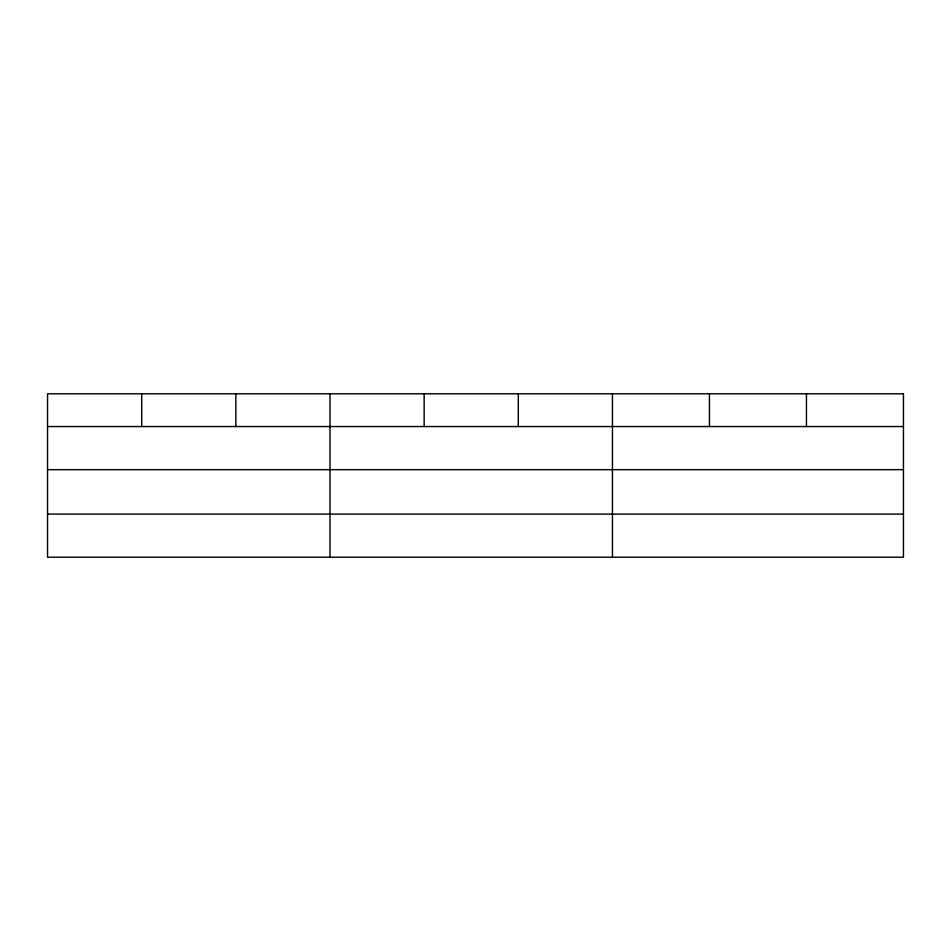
<?xml version="1.0" encoding="UTF-8"?>
<svg xmlns="http://www.w3.org/2000/svg" width="951" height="951" viewBox="0 0 951 951"><rect width="100%" height="100%" fill="white"/><g stroke="black" fill="none" stroke-linecap="round" stroke-linejoin="round"><path stroke-width="1.43" d="M47.55 426.547L903.45 426.547M47.55 469.663L903.45 469.663M47.55 514.099L903.45 514.099M806.448 393.785L806.448 426.547M709.446 393.785L709.446 426.547M612.444 393.785L612.444 557.215M518.295 393.785L518.295 426.547M424.146 393.785L424.146 426.547M329.997 393.785L329.997 557.215M235.848 393.785L235.848 426.547M141.699 393.785L141.699 426.547M903.45 393.785L47.55 393.785L47.55 557.215L903.45 557.215L903.45 393.785"/></g></svg>
